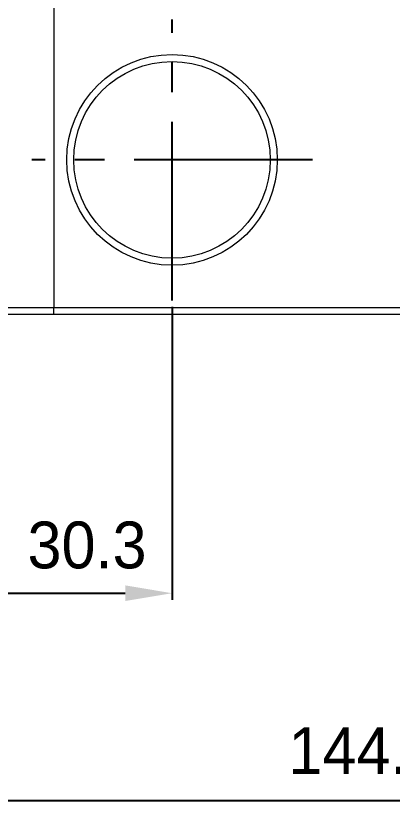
# Model space of a CAD drawing. Extents: x 8819 to 9239, y -18069 to -17475.
# Drawn here: x 9114.9 to 9155.1, y -17796 to -17711.4 of the extents above; entities that cross this region are included whole.
import ezdxf

# ---------------------------------------------------------------- set-up
doc = ezdxf.new("R2010")
doc.units = 0
doc.header["$MEASUREMENT"] = 0
doc.linetypes.add('CENTER2', pattern=[28.575, 19.05, -3.175, 3.175, -3.175])
doc.linetypes.add('HIDDEN2', pattern=[4.7625, 3.175, -1.5875])
doc.layers.get('DEFPOINTS').update_dxf_attribs({"linetype": 'CONTINUOUS'})
doc.layers.add('1', color=4, linetype='HIDDEN2')
doc.layers.add('CENTER', color=1, linetype='CENTER2')
doc.layers.add('5', color=2, linetype='CONTINUOUS', lineweight=9)
doc.styles.get("Standard").update_dxf_attribs({"font": 'Gulim.ttf'})
doc.dimstyles.new('STANDARD$0', dxfattribs={"dimtxt": 3.5, "dimasz": 2.5, "dimexe": 0.7, "dimexo": 0.7, "dimgap": 0.5, "dimtad": 3, "dimdec": 4, "dimdsep": 46, "dimtxsty": 'Standard', "dimcen": 0, "dimclrd": 2, "dimclre": 2, "dimclrt": 4, "dimadec": 0, "dimazin": 0, "dimtp": 0.2, "dimtm": 0.1, "dimtfac": 0.5, "dimtdec": 4, "dimtmove": 1, "dimatfit": 3, "dimfxl": 0, "dimtolj": 1, "dimarcsym": 0})

# ---------------------------------------------------------------- blocks, each defined once
blk = doc.blocks.new('*D8')
at = {"layer": '5', "color": 2, "lineweight": -2}
for p, q in [((9131.59, -17742.503), (9131.59, -17773.77)), ((9108.83, -17743.253), (9108.83, -17773.77)), ((9113.83, -17773.07), (9126.59, -17773.07))]:
    blk.add_line(p, q, dxfattribs=at)
at = {"layer": '5', "color": 2}
for points in [[(9113.83, -17772.237), (9113.83, -17773.904), (9108.83, -17773.07)], [(9126.59, -17772.237), (9126.59, -17773.904), (9131.59, -17773.07)]]:
    blk.add_solid(points, dxfattribs=at)
at = {"layer": 'DEFPOINTS', "color": 0}
for p in [(9131.59, -17741.803), (9108.83, -17742.553), (9131.59, -17773.07)]:
    blk.add_point(p, dxfattribs=at)
at = {"layer": '5', "color": 4, "insert": (9122.506, -17767.954), "char_height": 5, "attachment_point": 5}
blk.add_mtext('\\A1;30.3', dxfattribs=at)
blk = doc.blocks.new('*D9')
at = {"layer": '5', "color": 2, "lineweight": -2}
for p, q in [((9217.441, -17727.503), (9217.441, -17795.886)), ((9108.83, -17743.253), (9108.83, -17795.886)), ((9113.83, -17795.186), (9212.441, -17795.186))]:
    blk.add_line(p, q, dxfattribs=at)
at = {"layer": '5', "color": 2}
for points in [[(9113.83, -17794.353), (9113.83, -17796.02), (9108.83, -17795.186)], [(9212.441, -17794.353), (9212.441, -17796.02), (9217.441, -17795.186)]]:
    blk.add_solid(points, dxfattribs=at)
at = {"layer": 'DEFPOINTS', "color": 0}
for p in [(9217.441, -17726.803), (9108.83, -17742.553), (9217.441, -17795.186)]:
    blk.add_point(p, dxfattribs=at)
at = {"layer": '5', "color": 4, "insert": (9152.218, -17789.91), "char_height": 5, "attachment_point": 5}
blk.add_mtext('\\A1;144.8', dxfattribs=at)

msp = doc.modelspace()

# ---------------------------------------------------------------- linework, layer by layer
at = {"layer": '1', "color": 1, "linetype": 'Continuous', "lineweight": 13}
for p, q in [((9118.955, -17600.053), (9118.955, -17742.553)), ((9108.83, -17742.553), (9118.955, -17742.553)), ((9118.955, -17743.303), (9118.955, -17742.553)), ((9118.955, -17742.553), (9165.536, -17742.553))]:
    msp.add_line(p, q, dxfattribs=at)
at = {"layer": '1', "color": 7, "linetype": 'Continuous', "lineweight": 18}
for p, q in [((9118.955, -17743.303), (9109.58, -17743.303)), ((9165.536, -17743.303), (9118.955, -17743.303))]:
    msp.add_line(p, q, dxfattribs=at)
msp.add_circle((9131.59, -17726.803), 11.25, dxfattribs=at)
msp.add_circle((9131.59, -17726.803), 11.25, dxfattribs=at)
at = {"layer": '1', "color": 1, "linetype": 'Continuous', "lineweight": 13}
msp.add_circle((9131.59, -17726.803), 10.5, dxfattribs=at)
at = {"layer": 'CENTER', "color": 1, "linetype": 'CENTER2'}
for p, q in [((9131.59, -17741.803), (9131.59, -17711.803)), ((9146.59, -17726.803), (9116.59, -17726.803))]:
    msp.add_line(p, q, dxfattribs=at)

# ---------------------------------------------------------------- dimensions: what is measured, and where the dimension line sits
at = {"layer": '5'}
for base, p2, picture, middle in [((9217.441, -17795.186), (9217.441, -17726.803), '*D9', (9152.218, -17792.98)), ((9131.59, -17773.07), (9131.59, -17741.803), '*D8', (9122.506, -17771.017))]:
    dim = msp.add_linear_dim(base=base, p1=(9108.83, -17742.553), p2=p2, dimstyle='STANDARD$0', override={"dimtxt": 5, "dimasz": 5, "dimdec": 1, "dimlfac": 1.333333, "dimzin": 9, "dimtdec": 1, "dimfxl": 1.25, "dimtfill": 1}, dxfattribs=at)
    dim.commit()
    dim.dimension.update_dxf_attribs({"geometry": picture, "text_midpoint": middle, "dimtype": 160})

doc.saveas('drawing.dxf')
